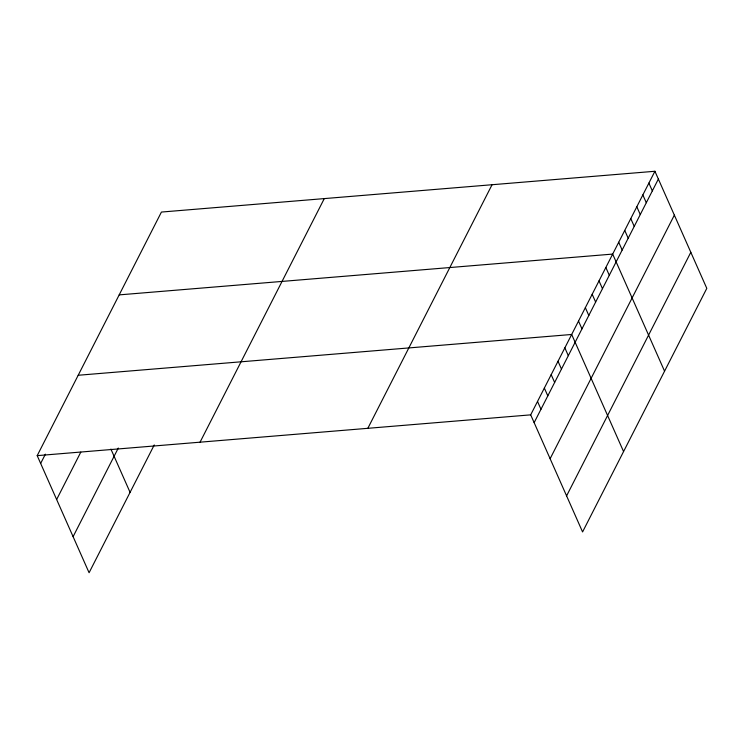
<?xml version="1.0" encoding="UTF-8"?>
<svg xmlns="http://www.w3.org/2000/svg" width="744" height="744" viewBox="0 0 744 744"><rect width="100%" height="100%" fill="white"/><g stroke="black" fill="none" stroke-linecap="round" stroke-linejoin="round"><path stroke-width="1.12" d="M154.259 444.94L89.085 572.731L37.2 455.644L161.429 212.059L654.915 171.269L706.8 288.356L582.571 531.941L530.686 414.854L654.915 171.269M40.65 463.447L45.384 454.166M56.637 499.512L80.817 452.101M73.098 536.666L118.305 448.037M200.052 442.187L324.282 198.602M367.834 428.321L492.063 184.726M534.146 422.648L658.366 179.062M550.123 458.713L674.352 215.128M566.593 495.876L690.823 252.29M119.189 294.884L612.675 254.085L664.559 371.172M78.194 375.264L571.68 334.474L623.565 451.552M37.2 455.644L530.686 414.854M648.88 183.098L652.339 190.892M642.844 194.928L646.304 202.721M636.817 206.758L640.268 214.56M630.782 218.597L634.232 226.39M624.746 230.426L628.196 238.219M618.71 242.256L622.17 250.049M605.849 267.487L609.299 275.28M599.013 280.879L602.463 288.681M592.178 294.28L595.637 302.073M585.351 307.672L588.802 315.475M578.516 321.073L581.966 328.867M564.854 347.867L568.304 355.66M558.019 361.268L561.469 369.061M551.183 374.66L554.643 382.463M544.348 388.061L547.807 395.854M537.521 401.462L540.972 409.256M110.893 449.06L130.079 492.351"/></g></svg>
